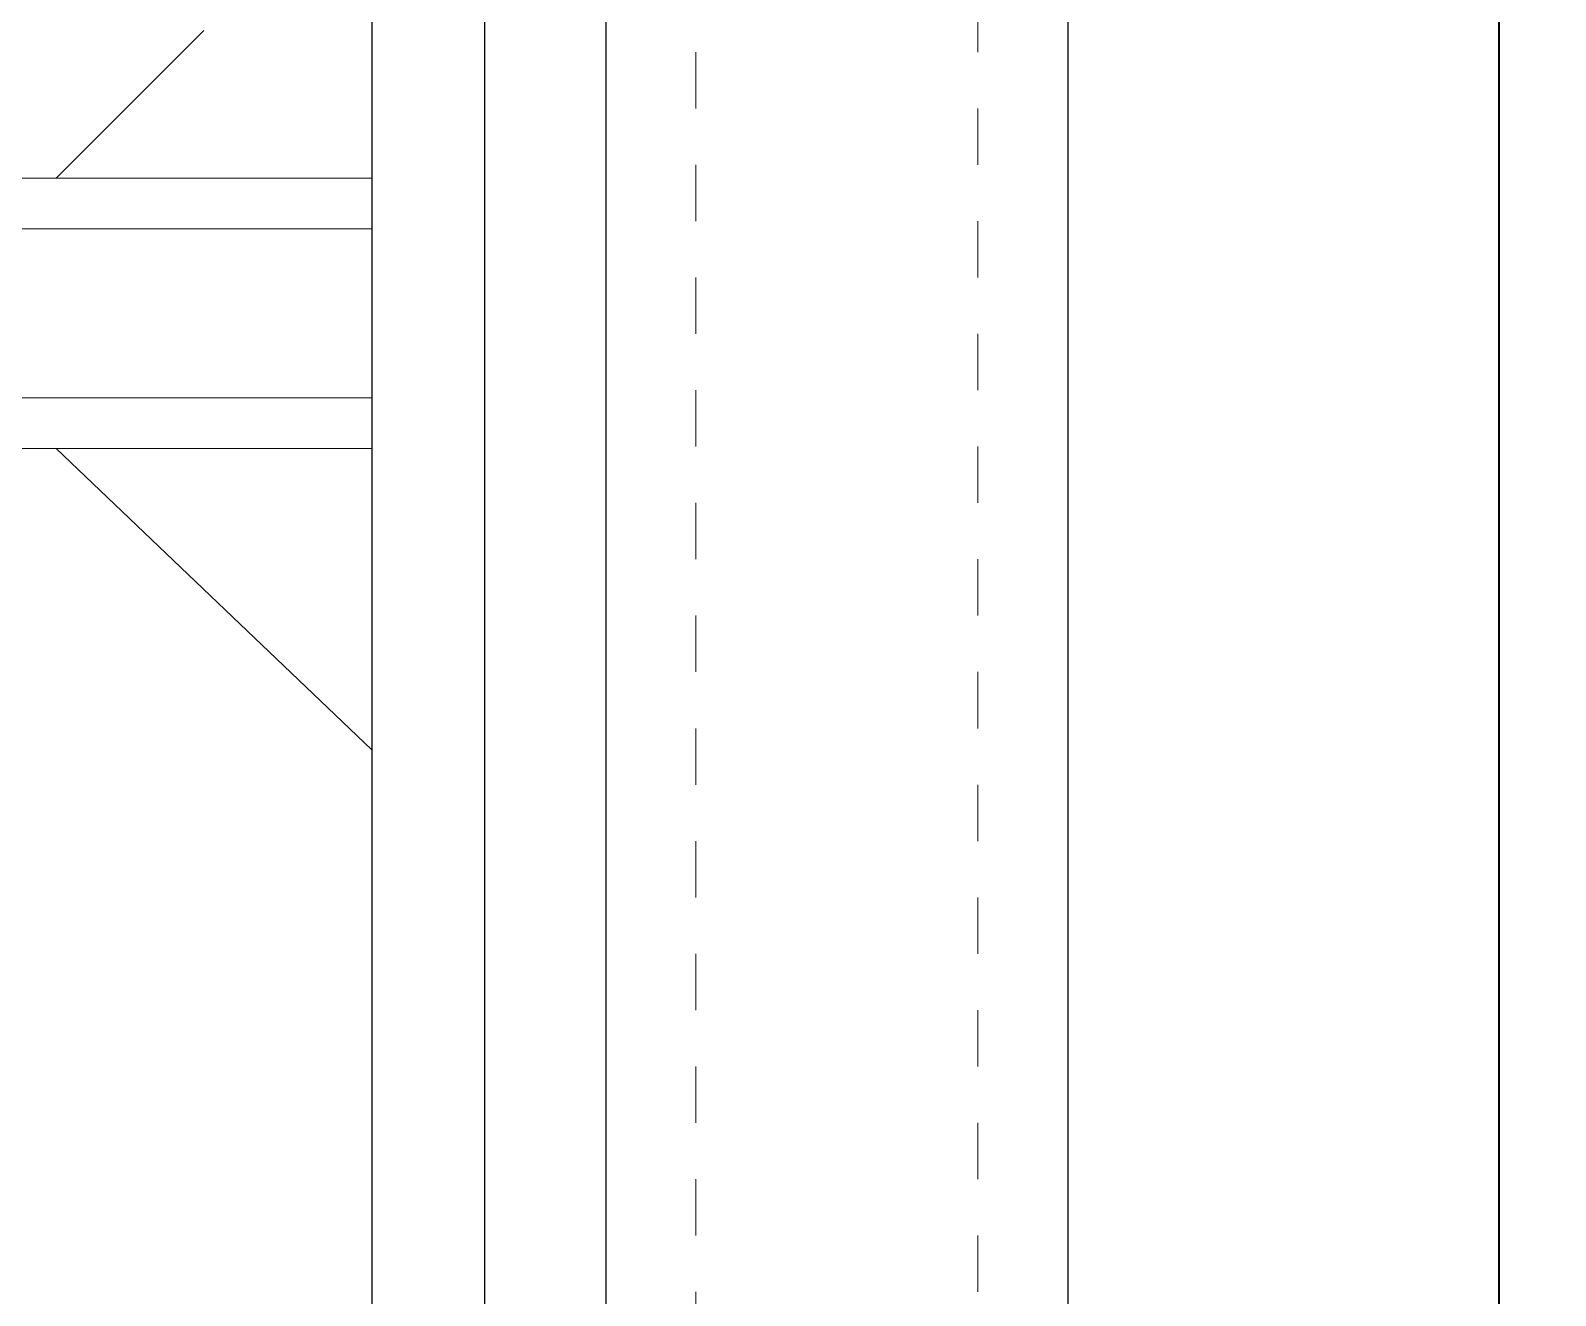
# Model space of a CAD drawing. Header units: inches. Extents: x -81.3 to 1.8, y 184.7 to 266.4.
# Drawn here: x -50.486 to -47.78, y 229.635 to 231.88 of the extents above; entities that cross this region are included whole.
import ezdxf

# ---------------------------------------------------------------- set-up
doc = ezdxf.new("R2010")
doc.units = ezdxf.units.IN
doc.header["$MEASUREMENT"] = 0
doc.linetypes.add('DASHED2', pattern=[0.375, 0.25, -0.125])
for name, color, linetype, lineweight in [('A2 Hatch', 8, 'Continuous', 9), ('A4 medium', 7, 'Continuous', 35), ('DETAILS', 7, 'Continuous', 13)]:
    doc.layers.add(name, color=color, linetype=linetype, lineweight=lineweight)

msp = doc.modelspace()

# ---------------------------------------------------------------- linework, layer by layer
at = {"color": 1}
for p, q in [((-49.8804, 240.1378), (-49.8804, 227.6378)), ((-47.8804, 239.6378), (-47.8804, 227.6378)), ((-48.6454, 239.3014), (-48.6454, 227.6378)), ((-49.4654, 238.4814), (-49.4654, 227.6378)), ((-49.6804, 238.2664), (-49.6804, 227.6378))]:
    msp.add_line(p, q, dxfattribs=at)
at = {"layer": 'A2 Hatch', "linetype": 'DASHED2', "ltscale": 0.15}
for p, q in [((-48.8054, 239.1414), (-48.8054, 227.6378)), ((-49.3054, 238.6414), (-49.3054, 227.6378))]:
    msp.add_line(p, q, dxfattribs=at)
at = {"layer": 'A4 medium', "ltscale": 0.15}
msp.add_lwpolyline([(-46.3804, 227.6378), (-46.3804, 239.6378), (-47.8804, 239.6378), (-47.8804, 227.6378)], close=True, dxfattribs=at)
at = {"layer": 'DETAILS', "color": 6, "lineweight": 20}
for p, q in [((-50.4404, 231.6178), (-50.1783, 231.8799)), ((-49.8804, 231.6178), (-53.8804, 231.6178)), ((-49.8804, 231.5278), (-53.8804, 231.5278)), ((-49.8804, 231.2278), (-53.8804, 231.2278)), ((-49.8804, 231.1378), (-53.8804, 231.1378)), ((-50.4404, 231.1378), (-49.8804, 230.6035))]:
    msp.add_line(p, q, dxfattribs=at)

doc.saveas('drawing.dxf')
